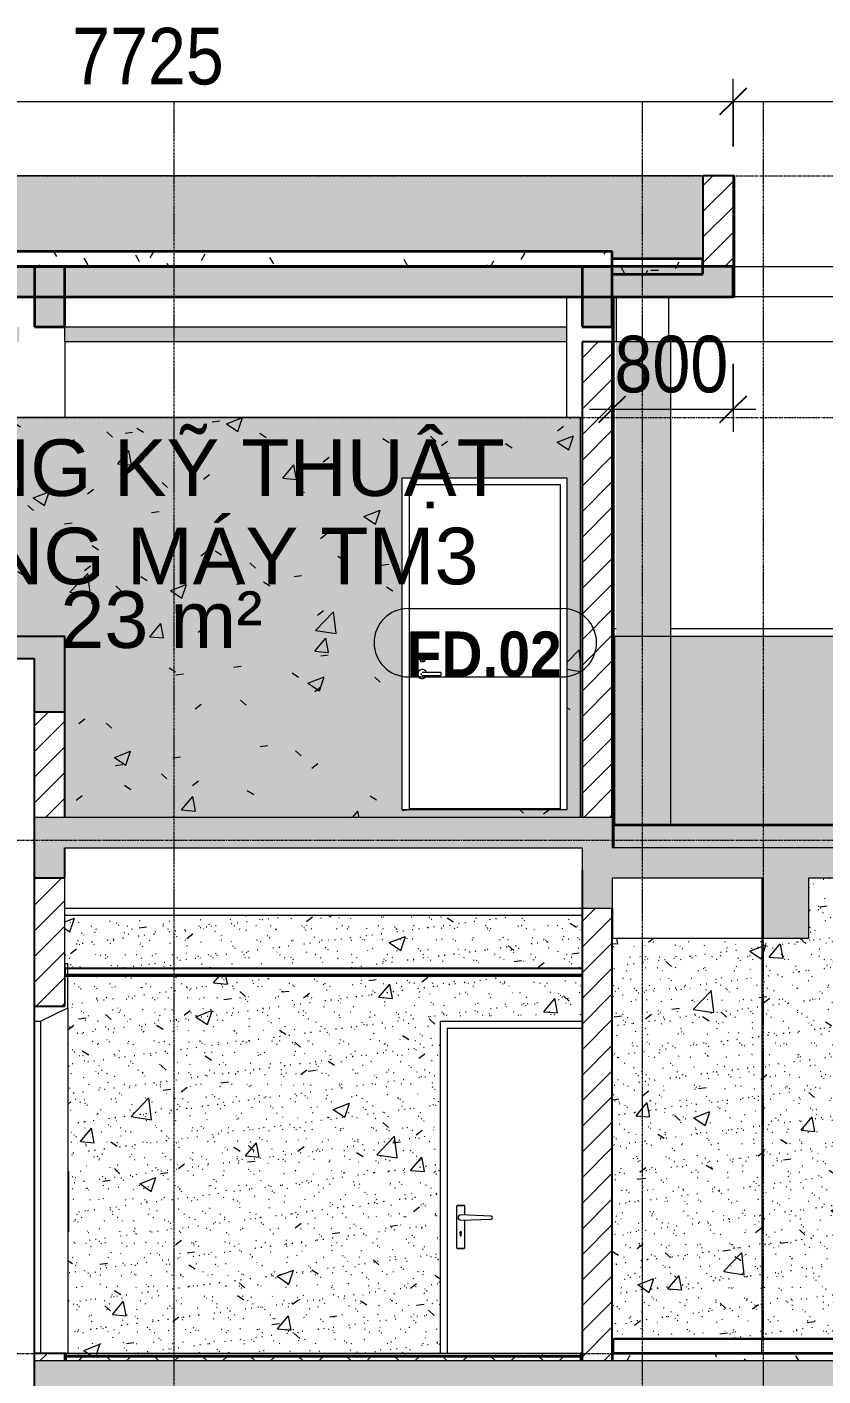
# Model space of a CAD drawing. Header units: millimetres. Extents: x 3451 to 201731, y -8641 to 35300.
# Drawn here: x 151216 to 156486, y 25850 to 34787 of the extents above; entities that cross this region are included whole.
import ezdxf

# ---------------------------------------------------------------- set-up
doc = ezdxf.new("R2010")
doc.units = ezdxf.units.MM
doc.linetypes.add('Centre', pattern=[31.75, 6.35, -4.7625, 15.875, -4.7625])
doc.linetypes.add('Grid Line', pattern=[22.225, 12.7, -3.175, 3.175, -3.175])
for name, color, linetype, lineweight in [('0-2', 50, 'Continuous', 5), ('A-ANNO-DIMS', 211, 'Continuous', 9), ('A-ANNO-DIMS-150', 211, 'Continuous', 9), ('A-AREA-IDEN', 2, 'Continuous', 9), ('A-CLNG', 13, 'Continuous', 9), ('A-CLNG-1', 13, 'Continuous', 25), ('A-CLNG-PATT-1', 13, 'Continuous', 9), ('A-DETL-GENF-1', 7, 'Continuous', 9), ('A-DETL-MEDM', 33, 'Continuous', 25), ('A-DETL-THIN', 151, 'Continuous', 9), ('A-DOOR', 31, 'Continuous', 9), ('A-DOOR-1', 31, 'Continuous', 18), ('A-DOOR-FRAM', 31, 'Continuous', 9), ('A-DOOR-IDEN', 31, 'Continuous', 9), ('A-FLOR-1', 10, 'Continuous', 35), ('A-FLOR-2', 7, 'Continuous', 9), ('A-FLOR-3', 192, 'Continuous', 35), ('A-FLOR-HRAL', 11, 'Continuous', 9), ('A-FLOR-HRAL-1', 253, 'Continuous', 9), ('A-FLOR-HRAL-2', 53, 'Continuous', 18), ('A-FLOR-LEVL-2', 51, 'Centre', 9), ('A-FLOR-PATT-1', 7, 'Continuous', 9), ('A-FLOR-PATT-3', 8, 'Continuous', 9), ('A-FLOR-PATT-4', 67, 'Continuous', 9), ('A-WALL', 113, 'Continuous', 9), ('A-WALL-1', 113, 'Continuous', 25), ('A-WALL-PATT-2', 9, 'Continuous', 9), ('A-WALL-PATT-3', 111, 'Continuous', 5), ('A-WALL-PATT-4', 111, 'Continuous', 9), ('I-WALL', 2, 'Continuous', 9), ('I-WALL-1', 7, 'Continuous', 9), ('I-WALL-2', 2, 'Continuous', 25), ('S-BEAM-1', 12, 'Continuous', 5), ('S-BEAM-2', 10, 'Continuous', 35), ('S-BEAM-3', 7, 'Continuous', 9), ('S-COLS-1', 7, 'Continuous', 9), ('S-GRID-1', 1, 'Grid Line', 9)]:
    doc.layers.add(name, color=color, linetype=linetype, lineweight=lineweight)
doc.styles.add('Arial_1', font='arial.ttf', dxfattribs={"height": 375})
doc.styles.add('Arial_B_1', font='arialbd.ttf', dxfattribs={"width": 0.9, "height": 300})
doc.styles.add('UTM Avo', font='', dxfattribs={"width": 0.9, "height": 375})
doc.styles.get('UTM Avo').set_extended_font_data('UTM Avo')
doc.dimstyles.new('1_Dim_chi_tiet_2_5', dxfattribs={"dimscale": 304.8, "dimtxt": 374.737856, "dimasz": 0.590551, "dimexe": 0.492126, "dimexo": 0.0625, "dimgap": 0.049213, "dimtad": 1, "dimdec": 0, "dimrnd": 5, "dimzin": 0, "dimdsep": 46, "dimtxsty": 'UTM Avo', "dimblk1": 'OBLIQUE', "dimblk2": 'OBLIQUE', "dimsah": 1, "dimcen": 0.09, "dimdle": 0.492126, "dimazin": 0, "dimtfac": 1, "dimtdec": 4, "dimtix": 1, "dimtmove": 0, "dimatfit": 3, "dimfxl": 0.984252, "dimfxlon": 1, "dimtvp": 1, "dimtolj": 1, "dimtzin": 0, "dimarcsym": 2})
pattern_1 = [(50, (-51987.05, 14125), (1093.104, -95.634), [114.3, -1257.3]), (355, (-51987, 14125), (-211.46, 1146.34), [91.44, -1005.84]), (100.451, (-51896, 14117), (881.656, 1050.7), [97.14, -1068.54]), (46.184, (-51987, 14429.8), (1626.47, -252.26), [171.45, -1885.95]), (96.636, (-51851.5, 14408.8), (1424.42, 1484.57), [145.71, -1602.81]), (351.184, (-51987, 14429.8), (1424.43, 1484.55), [137.16, -1508.76]), (21, (-51834.65, 14353.6), (909.686, -613.59), [114.3, -1257.3]), (326, (-51834.7, 14353.6), (370.81, 1105.13), [91.44, -1005.84]), (71.451, (-51758.8, 14302.5), (1280.5, 491.53), [97.14, -1068.54]), (37.5, (-51987.05, 14125), (18.531, 507.33), [50.292, -943.356, 50.292, -970.788, -1009.65]), (37.5, (-51987.05, 14125), (18.531, 507.33), [-2014.728, 50.292, -959.358]), (7.5, (-51987.05, 14125), (400.918, 601.084), [50.292, -531.876, 50.292, -920.496, -384.81]), (7.5, (-51987.05, 14125), (400.918, 601.084), [-1552.956, 50.292, -334.518]), (327.5, (-52326.9, 14125), (813.545, -34.374), [50.292, -330.708, 50.292, -1138.428, -1577.34]), (327.5, (-52326.9, 14125), (813.545, -34.374), [-1569.72, 50.29, -1527.05]), (317.5, (-52479.3, 14125), (888.775, 152.56), [50.292, -445.008, 50.292, -739.14, -1120.14]), (317.5, (-52479.3, 14125), (888.775, 152.56), [-1284.73, 50.29, -1069.85])]
pattern_2 = [(37.5, (-51987.05, 14125), (-4.7995, 146.8239), [5.029, -110.795, 5.029, -124.511, -123.825]), (37.5, (-51987.05, 14125), (-4.7995, 146.8239), [-245.364, 5.029, -118.796]), (7.5, (-51987.05, 14125), (134.8574, 215.0472), [5.029, -57.455, 5.029, -99.365, -40.005]), (7.5, (-51987.05, 14125), (134.8574, 215.0472), [-166.878, 5.029, -34.976]), (327.5, (-52080.78, 14125), (237.2978, 0.4316), [5.029, -33.071, 5.029, -132.131, -179.07]), (327.5, (-52080.78, 14125), (237.2978, 0.4316), [-175.26, 5.029, -174.041]), (317.5, (-52080.78, 14125), (229.067, 66.8792), [5.029, -14.021, 5.029, -84.887, -102.87]), (317.5, (-52080.78, 14125), (229.067, 66.8792), [-108.966, 5.029, -97.841])]
pattern_3 = [(0, (148640.78, 14125), (609.6, 152.4), [50.292, -406.908, 50.292, -406.908, -2438.4]), (0, (148640.78, 14125), (609.6, 152.4), [-914.4, 50.292, -864.108, 50.292, -406.908, -1066.8]), (0, (148640.78, 14125), (609.6, 152.4), [-2286, 50.292, -254.508, 50.292, -711.708]), (120, (148869.38, 14201.2), (-436.7823, 451.7291), [50.292, -406.908, 50.292, -2845.308]), (120, (148869.38, 14201.2), (-436.7823, 451.7291), [-507.492, -406.908, 50.292, -864.108, -1524]), (120, (148869.38, 14201.2), (-436.7823, 451.7291), [-1828.8, 50.292, -406.908, 50.292, -1016.508]), (120, (148869.38, 14201.2), (-436.7823, 451.7291), [-2336.292, -254.508, 50.292, -711.708]), (240, (148945.58, 14506), (-172.8177, -604.1291), [50.292, -406.908, 50.292, -406.908, -2438.4]), (240, (148945.58, 14506), (-172.8177, -604.1291), [-914.4, 50.292, -864.108, 50.292, -406.908, -1066.8]), (240, (148945.58, 14506), (-172.8177, -604.1291), [-2286, 50.292, -254.508, 50.292, -711.708])]
pattern_4 = [(45, (148640.78, 14125), (-84.8528, 84.8528), [])]
pattern_5 = [(50, (148640.8, 14125), (1093.104, -95.634), [114.3, -1257.3]), (355, (148640.8, 14125), (-211.46, 1146.34), [91.44, -1005.84]), (100.451, (148731.9, 14117), (881.656, 1050.7), [97.14, -1068.54]), (46.184, (148640.8, 14429.8), (1626.47, -252.26), [171.45, -1885.95]), (96.636, (148776.3, 14408.8), (1424.42, 1484.57), [145.71, -1602.81]), (351.184, (148640.8, 14429.8), (1424.43, 1484.55), [137.16, -1508.76]), (21, (148793.2, 14353.6), (909.686, -613.59), [114.3, -1257.3]), (326, (148793.2, 14353.6), (370.81, 1105.13), [91.44, -1005.84]), (71.451, (148869, 14302.5), (1280.503, 491.53), [97.14, -1068.54]), (37.5, (148640.8, 14125), (18.531, 507.33), [50.292, -943.356, 50.292, -970.788, -1009.65]), (37.5, (148640.8, 14125), (18.531, 507.33), [-2014.728, 50.292, -959.358]), (7.5, (148640.8, 14125), (400.918, 601.084), [50.292, -531.876, 50.292, -920.496, -384.81]), (7.5, (148640.8, 14125), (400.918, 601.084), [-1552.956, 50.292, -334.518]), (327.5, (148300.93, 14125), (813.545, -34.374), [50.292, -330.708, 50.292, -1138.428, -1577.34]), (327.5, (148300.93, 14125), (813.545, -34.374), [-1569.72, 50.292, -1527.048]), (317.5, (148148.5, 14125), (888.775, 152.56), [50.292, -445.008, 50.292, -739.14, -1120.14]), (317.5, (148148.5, 14125), (888.775, 152.56), [-1284.73, 50.29, -1069.85])]
pattern_6 = [(37.5, (148640.78, 14125), (-4.7995, 146.8239), [5.029, -110.795, 5.029, -124.511, -123.825]), (37.5, (148640.78, 14125), (-4.7995, 146.8239), [-245.364, 5.029, -118.796]), (7.5, (148640.78, 14125), (134.8574, 215.0472), [5.029, -57.455, 5.029, -99.365, -40.005]), (7.5, (148640.78, 14125), (134.8574, 215.0472), [-166.878, 5.029, -34.976]), (327.5, (148547.06, 14125), (237.29776, 0.4316), [5.029, -33.071, 5.029, -132.131, -179.07]), (327.5, (148547.06, 14125), (237.29776, 0.4316), [-175.26, 5.029, -174.041]), (317.5, (148547.06, 14125), (229.067, 66.8792), [5.029, -14.021, 5.029, -84.887, -102.87]), (317.5, (148547.06, 14125), (229.067, 66.8792), [-108.966, 5.029, -97.841])]
pattern_7 = [(45, (148640.78, 14125), (-79.5495, 79.5495), [])]

# ---------------------------------------------------------------- blocks, each defined once
blk = doc.blocks.new('NCV_TKTC_KET CAU_rvt-2-TKCS_MẶT CẮT D')
at = {"layer": 'A-FLOR-PATT-1'}
blk.add_hatch(color=256, dxfattribs=at).paths.add_polyline_path([(-44737.4, 33000), (-44737.4, 33200), (-52461.9, 33200), (-52461.9, 33000), (-45408.9, 33000)])
at = {"layer": 'S-BEAM-1'}
for points in [[(-49361.9, 32800), (-49161.9, 32800), (-49161.9, 33200), (-49361.9, 33200)], [(-45737, 32800), (-45537, 32800), (-45537, 33200), (-45737, 33200)]]:
    blk.add_hatch(color=256, dxfattribs=at).paths.add_polyline_path(points)
at = {"layer": 'A-FLOR-1'}
for p, q in [((-44737.4, 33200), (-52461.9, 33200)), ((-44737.4, 33000), (-44737.4, 33200)), ((-52461.9, 33000), (-44737.4, 33000))]:
    blk.add_line(p, q, dxfattribs=at)
at = {"layer": 'A-FLOR-2'}
for p, q in [((-44727, 33200), (-37796.9, 33200)), ((-37796.9, 33000), (-44727, 33000))]:
    blk.add_line(p, q, dxfattribs=at)
at = {"layer": 'S-BEAM-2'}
for p, q in [((-49161.9, 33200), (-49361.9, 33200)), ((-49361.9, 33200), (-49361.9, 32800)), ((-49161.9, 32800), (-49161.9, 33200)), ((-45537, 33200), (-45737, 33200)), ((-45737, 33200), (-45737, 32800)), ((-45537, 32800), (-45537, 33200)), ((-49361.9, 32800), (-49161.9, 32800)), ((-45737, 32800), (-45537, 32800))]:
    blk.add_line(p, q, dxfattribs=at)
at = {"layer": 'S-BEAM-3'}
for p, q in [((-45837, 32800), (-45837, 33000)), ((-49161.9, 32800), (-45837, 32800)), ((-45511.9, 32700), (-45527, 32700)), ((-40586.9, 32700), (-45151.9, 32700)), ((-49161.9, 28950), (-45737.4, 28950)), ((-45737.4, 28900), (-49161.9, 28900)), ((-45535.3, 28950), (-45535.3, 28750)), ((-45535.3, 28750), (-44546.9, 28750))]:
    blk.add_line(p, q, dxfattribs=at)
at = {"layer": 'S-COLS-1'}
for p, q in [((-45837, 32200), (-45837, 33000)), ((-45511.9, 33000), (-45511.9, 32700)), ((-45161.9, 32700), (-45161.9, 33000)), ((-49161.9, 32700), (-49161.9, 32800))]:
    blk.add_line(p, q, dxfattribs=at)
blk = doc.blocks.new('Railing - Railing-955871-TKCS_MẶT CẮT D')
at = {"layer": 'A-FLOR-HRAL-1'}
for p, q in [((-45526.9, 22695), (-44546.9, 22695)), ((-44546.9, 22600), (-44546.9, 22695)), ((-44546.9, 22695), (-43926.9, 22695)), ((-43926.9, 22600), (-43926.9, 22695)), ((-43926.9, 22695), (-40246.9, 22695)), ((-40246.9, 22600), (-40246.9, 22695)), ((-40246.9, 22695), (-39226.9, 22695)), ((-39226.9, 22600), (-39226.9, 22695)), ((-39226.9, 22695), (-37946.9, 22695)), ((-37936.9, 22695), (-37946.9, 22695)), ((-37946.9, 22695), (-37946.9, 22600))]:
    blk.add_line(p, q, dxfattribs=at)
at = {"layer": 'A-FLOR-HRAL-2'}
for p, q in [((-45526.9, 22695), (-45536.9, 22695)), ((-45536.9, 22695), (-45536.9, 22600)), ((-45526.9, 22600), (-45526.9, 22695)), ((-45536.9, 22600), (-45526.9, 22600))]:
    blk.add_line(p, q, dxfattribs=at)
blk = doc.blocks.new('NCV_TKTC_TANG 6 - 8_rvt-5-TKCS_MẶT CẮT D')
at = {"layer": 'A-FLOR-PATT-4'}
h = blk.add_hatch(dxfattribs=at)
h.set_pattern_fill('FP_33', color=256, style=0, pattern_type=2)
h.set_pattern_definition([(0, (-51987.05, 14125), (609.6, 152.4), [50.292, -406.908, 50.292, -406.908, -2438.4]), (0, (-51987.05, 14125), (609.6, 152.4), [-914.4, 50.292, -864.108, 50.292, -406.908, -1066.8]), (0, (-51987.05, 14125), (609.6, 152.4), [-2286, 50.292, -254.508, 50.292, -711.708]), (120, (-51758.45, 14201.2), (-436.7823, 451.7291), [50.292, -406.908, 50.292, -2845.308]), (120, (-51758.45, 14201.2), (-436.7823, 451.7291), [-507.492, -406.908, 50.292, -864.108, -1524]), (120, (-51758.45, 14201.2), (-436.7823, 451.7291), [-1828.8, 50.292, -406.908, 50.292, -1016.508]), (120, (-51758.45, 14201.2), (-436.7823, 451.7291), [-2336.292, -254.508, 50.292, -711.708]), (240, (-51682.25, 14506), (-172.8177, -604.1291), [50.292, -406.908, 50.292, -406.908, -2438.4]), (240, (-51682.25, 14506), (-172.8177, -604.1291), [-914.4, 50.292, -864.108, 50.292, -406.908, -1066.8]), (240, (-51682.25, 14506), (-172.8177, -604.1291), [-2286, 50.292, -254.508, 50.292, -711.708])])
h.paths.add_polyline_path([(-38225.1, 25950), (-37936.9, 25950), (-37936.9, 26000), (-45536.9, 26000), (-45536.9, 25950), (-38878.2, 25950)])
at = {"layer": 'A-WALL-PATT-2'}
h = blk.add_hatch(dxfattribs=at)
h.set_pattern_fill('FP_35', color=256, style=0, pattern_type=2)
h.set_pattern_definition(pattern_1)
h.paths.add_polyline_path([(-44546.9, 26100), (-43936.9, 26100), (-43936.9, 29150), (-44235.3, 29150), (-44235.3, 28750), (-44537, 28750), (-44537, 29150), (-44546.9, 29150), (-44546.9, 26495.4)])
h = blk.add_hatch(dxfattribs=at)
h.set_pattern_fill('FP_36', color=256, style=0, pattern_type=2)
h.set_pattern_definition(pattern_2)
h.paths.add_polyline_path([(-44546.9, 26100), (-43936.9, 26100), (-43936.9, 29150), (-44235.3, 29150), (-44235.3, 28750), (-44537, 28750), (-44537, 29150), (-44546.9, 29150), (-44546.9, 26495.4)])
h = blk.add_hatch(dxfattribs=at)
h.set_pattern_fill('FP_35', color=256, style=0, pattern_type=2)
h.set_pattern_definition(pattern_1)
h.paths.add_polyline_path([(-45526.9, 26100), (-44546.9, 26100), (-44546.9, 28750), (-45535.3, 28750), (-45536.9, 26100)])
h = blk.add_hatch(dxfattribs=at)
h.set_pattern_fill('FP_36', color=256, style=0, pattern_type=2)
h.set_pattern_definition(pattern_2)
h.paths.add_polyline_path([(-45526.9, 26100), (-44546.9, 26100), (-44546.9, 28750), (-45535.3, 28750), (-45536.9, 26100)])
at = {"layer": 'A-FLOR-1'}
for p, q in [((-37936.9, 26000), (-45536.9, 26000)), ((-45536.9, 26000), (-45536.9, 25950))]:
    blk.add_line(p, q, dxfattribs=at)
at = {"layer": 'I-WALL-1'}
for p, q in [((-44546.9, 29150), (-44546.9, 26100)), ((-45526.9, 26100), (-44546.9, 26100)), ((-44546.9, 26100), (-43936.9, 26100))]:
    blk.add_line(p, q, dxfattribs=at)
at = {"layer": 'A-FLOR-HRAL'}
blk.add_blockref('Railing - Railing-955871-TKCS_MẶT CẮT D', (0, 3400), dxfattribs=at)
blk = doc.blocks.new('FD_02 - FD_03 - FD_02-KY THUAT-1000x2200mm-2150404-TKCS_MẶT CẮT D')
at = {"layer": 'A-DOOR'}
for p, q in [((-46793.4, 30588.3), (-46793.4, 30597.7)), ((-46791.4, 30588.3), (-46793.4, 30588.3)), ((-46791.4, 30597.7), (-46791.4, 30588.3)), ((-46672.4, 30510), (-46777.4, 30510)), ((-46777.4, 30490), (-46672.4, 30490)), ((-46672.4, 30510), (-46672.4, 30500)), ((-46672.4, 30500), (-46672.4, 30490)), ((-46882.4, 29610), (-45882.4, 29610))]:
    blk.add_line(p, q, dxfattribs=at)
at = {"layer": 'A-DOOR', "flags": 128}
for points in [[(-46777.4, 30510), (-46778, 30510), (-46778.6, 30510), (-46779.2, 30510), (-46779.8, 30510), (-46780.3, 30510), (-46780.9, 30510), (-46781.5, 30510), (-46782.1, 30510), (-46782.6, 30510), (-46783.2, 30510), (-46783.8, 30510), (-46784.3, 30510), (-46784.8, 30510), (-46785.3, 30510), (-46785.8, 30510), (-46786.3, 30510), (-46786.8, 30510), (-46787.3, 30510), (-46787.7, 30510), (-46788.1, 30510), (-46788.5, 30510), (-46788.9, 30510), (-46789.3, 30510), (-46789.7, 30510), (-46790, 30510), (-46790.3, 30510), (-46790.6, 30510), (-46790.9, 30510), (-46791.1, 30510), (-46791.3, 30510), (-46791.5, 30510), (-46791.7, 30510), (-46791.9, 30510), (-46792, 30510), (-46792.1, 30510), (-46792.2, 30510), (-46792.3, 30510), (-46792.3, 30510), (-46792.4, 30510)], [(-46792.4, 30490), (-46792.4, 30490), (-46792.3, 30490), (-46792.3, 30490), (-46792.2, 30490), (-46792.1, 30490), (-46791.9, 30490), (-46791.8, 30490), (-46791.6, 30490), (-46791.4, 30490), (-46791.2, 30490), (-46790.9, 30490), (-46790.7, 30490), (-46790.4, 30490), (-46790.1, 30490), (-46789.7, 30490), (-46789.4, 30490), (-46789, 30490), (-46788.6, 30490), (-46788.2, 30490), (-46787.8, 30490), (-46787.4, 30490), (-46786.9, 30490), (-46786.5, 30490), (-46786, 30490), (-46785.5, 30490), (-46785, 30490), (-46784.4, 30490), (-46783.9, 30490), (-46783.4, 30490), (-46782.8, 30490), (-46782.2, 30490), (-46781.7, 30490), (-46781.1, 30490), (-46780.5, 30490), (-46779.9, 30490), (-46779.3, 30490), (-46778.7, 30490), (-46778.1, 30490), (-46777.5, 30490), (-46777.4, 30490)]]:
    blk.add_lwpolyline(points, dxfattribs=at)
at = {"layer": 'A-DOOR'}
for centre, radius, start, end in [((-46792.4, 30600), 19, 0, 180), ((-46792.4, 30600), 19, 180, 0), ((-46792.4, 30600), 2.5, 292.99178, 246.57936), ((-46794.9, 30500), 30, 18.92794, 180), ((-46794.9, 30500), 30, 180, 341.28381), ((-46792.4, 30500), 10, 135, 180), ((-46792.4, 30500), 10, 180, 225), ((-46792.4, 30500), 10, 75, 105), ((-46792.4, 30500), 10, 255, 285)]:
    blk.add_arc(centre, radius, start, end, dxfattribs=at)
at = {"layer": 'A-DOOR-FRAM'}
for p, q in [((-46882.4, 31755), (-46882.4, 29600)), ((-46882.4, 31755), (-45882.4, 31755)), ((-45882.4, 31755), (-45882.4, 29600))]:
    blk.add_line(p, q, dxfattribs=at)
blk = doc.blocks.new('Thang may HIEN - Dài x Rộng - 2000x2000-V485-TKCS_MẶT CẮT D')
at = {"layer": 'A-DOOR'}
for p, q in [((-49141.9, 14690), (-49141.9, 12400)), ((-49321.9, 14600), (-49321.9, 12400)), ((-49137.9, 13605.9), (-49141.9, 13605.9)), ((-49137.9, 13605.9), (-49137.9, 13205.9)), ((-49141.9, 13205.9), (-49137.9, 13205.9)), ((-49141.9, 12400), (-49151.9, 12400))]:
    blk.add_line(p, q, dxfattribs=at)
at = {"layer": 'A-DOOR-1'}
for p, q in [((-49161.9, 14980), (-49161.9, 14700)), ((-49141.9, 14980), (-49161.9, 14980)), ((-49141.9, 14690), (-49141.9, 14980)), ((-49161.9, 14700), (-49361.9, 14700)), ((-49321.9, 14600), (-49141.9, 14690)), ((-49361.9, 14600), (-49321.9, 14600))]:
    blk.add_line(p, q, dxfattribs=at)
blk = doc.blocks.new('FD_05 - FD_05-1000x2200mm-V523-TKCS_MẶT CẮT D')
at = {"layer": 'A-DOOR'}
for p, q in [((-46567.8, 26972.5), (-46567.8, 26702.5)), ((-46520.3, 26980), (-46560.3, 26980)), ((-46560.3, 26980), (-46520.3, 26980)), ((-46339.9, 26910), (-46540.3, 26917.5)), ((-46512.8, 26916.5), (-46512.8, 26972.5)), ((-46540.3, 26882.5), (-46339.9, 26890)), ((-46512.8, 26702.5), (-46512.8, 26883.5)), ((-46543.8, 26795.1), (-46543.8, 26781.3)), ((-46541, 26797), (-46541, 26803)), ((-46539.6, 26803), (-46539.6, 26797)), ((-46536.8, 26781.3), (-46536.8, 26795.1)), ((-46560.3, 26695), (-46520.3, 26695)), ((-46520.3, 26695), (-46560.3, 26695))]:
    blk.add_line(p, q, dxfattribs=at)
at = {"layer": 'A-DOOR', "flags": 128}
for points in [[(-46560.3, 26980), (-46560.6, 26980), (-46560.9, 26980), (-46561.2, 26979.9), (-46561.5, 26979.9), (-46561.8, 26979.9), (-46562.1, 26979.8), (-46562.4, 26979.7), (-46562.7, 26979.6), (-46563, 26979.5), (-46563.2, 26979.4), (-46563.5, 26979.3), (-46563.8, 26979.2), (-46564, 26979), (-46564.3, 26978.9), (-46564.5, 26978.7), (-46564.8, 26978.5), (-46565, 26978.3), (-46565.3, 26978.1), (-46565.5, 26977.9), (-46565.7, 26977.7), (-46565.9, 26977.5), (-46566.1, 26977.3), (-46566.3, 26977), (-46566.5, 26976.8), (-46566.6, 26976.6), (-46566.8, 26976.3), (-46566.9, 26976), (-46567.1, 26975.8), (-46567.2, 26975.5), (-46567.3, 26975.2), (-46567.4, 26974.9), (-46567.5, 26974.7), (-46567.6, 26974.4), (-46567.6, 26974.1), (-46567.7, 26973.8), (-46567.7, 26973.5), (-46567.8, 26973.2), (-46567.8, 26972.9), (-46567.8, 26972.6), (-46567.8, 26972.5)], [(-46512.8, 26972.5), (-46512.8, 26972.8), (-46512.8, 26973.1), (-46512.9, 26973.4), (-46512.9, 26973.7), (-46513, 26974), (-46513, 26974.3), (-46513.1, 26974.6), (-46513.2, 26974.9), (-46513.3, 26975.1), (-46513.4, 26975.4), (-46513.5, 26975.7), (-46513.7, 26976), (-46513.8, 26976.2), (-46514, 26976.5), (-46514.1, 26976.7), (-46514.3, 26977), (-46514.5, 26977.2), (-46514.7, 26977.4), (-46514.9, 26977.7), (-46515.1, 26977.9), (-46515.3, 26978.1), (-46515.5, 26978.3), (-46515.8, 26978.5), (-46516, 26978.6), (-46516.3, 26978.8), (-46516.5, 26979), (-46516.8, 26979.1), (-46517, 26979.3), (-46517.3, 26979.4), (-46517.6, 26979.5), (-46517.9, 26979.6), (-46518.2, 26979.7), (-46518.4, 26979.8), (-46518.7, 26979.8), (-46519, 26979.9), (-46519.3, 26979.9), (-46519.6, 26980), (-46519.9, 26980), (-46520.2, 26980), (-46520.3, 26980)], [(-46567.8, 26702.5), (-46567.8, 26702.2), (-46567.8, 26701.9), (-46567.8, 26701.6), (-46567.7, 26701.3), (-46567.7, 26701), (-46567.6, 26700.7), (-46567.5, 26700.4), (-46567.4, 26700.1), (-46567.3, 26699.9), (-46567.2, 26699.6), (-46567.1, 26699.3), (-46567, 26699), (-46566.8, 26698.8), (-46566.7, 26698.5), (-46566.5, 26698.3), (-46566.3, 26698), (-46566.1, 26697.8), (-46565.9, 26697.6), (-46565.7, 26697.3), (-46565.5, 26697.1), (-46565.3, 26696.9), (-46565.1, 26696.7), (-46564.9, 26696.5), (-46564.6, 26696.4), (-46564.4, 26696.2), (-46564.1, 26696), (-46563.8, 26695.9), (-46563.6, 26695.7), (-46563.3, 26695.6), (-46563, 26695.5), (-46562.7, 26695.4), (-46562.5, 26695.3), (-46562.2, 26695.2), (-46561.9, 26695.2), (-46561.6, 26695.1), (-46561.3, 26695.1), (-46561, 26695), (-46560.7, 26695), (-46560.4, 26695), (-46560.3, 26695)], [(-46520.3, 26695), (-46520, 26695), (-46519.7, 26695), (-46519.4, 26695.1), (-46519.1, 26695.1), (-46518.8, 26695.1), (-46518.5, 26695.2), (-46518.3, 26695.3), (-46518, 26695.4), (-46517.7, 26695.5), (-46517.4, 26695.6), (-46517.1, 26695.7), (-46516.9, 26695.8), (-46516.6, 26696), (-46516.3, 26696.1), (-46516.1, 26696.3), (-46515.8, 26696.5), (-46515.6, 26696.7), (-46515.4, 26696.9), (-46515.1, 26697.1), (-46514.9, 26697.3), (-46514.7, 26697.5), (-46514.5, 26697.7), (-46514.3, 26698), (-46514.2, 26698.2), (-46514, 26698.5), (-46513.8, 26698.7), (-46513.7, 26699), (-46513.6, 26699.2), (-46513.4, 26699.5), (-46513.3, 26699.8), (-46513.2, 26700.1), (-46513.1, 26700.4), (-46513, 26700.7), (-46513, 26700.9), (-46512.9, 26701.2), (-46512.9, 26701.5), (-46512.8, 26701.8), (-46512.8, 26702.1), (-46512.8, 26702.4), (-46512.8, 26702.5)]]:
    blk.add_lwpolyline(points, dxfattribs=at)
at = {"layer": 'A-DOOR'}
for centre, radius, start, end in [((-46560.3, 26972.5), 7.5, 150, 180), ((-46560.3, 26972.5), 7.5, 90, 120), ((-46540.3, 26900), 17.5, 90, 180), ((-46540.3, 26900), 17.5, 180, 270), ((-46520.3, 26972.5), 7.5, 60, 90), ((-46520.3, 26972.5), 7.5, 0, 30), ((-46340.3, 26900), 10, 0, 87.85442), ((-46340.3, 26900), 10, 272.14558, 0), ((-46540.3, 26800), 6, 305.68533, 234.31467), ((-46540.3, 26781.3), 3.5, 180, 0), ((-46540.3, 26803), 0.7, 0, 180), ((-46540.3, 26803), 0.7, 0, 180), ((-46540.3, 26797), 0.7, 180, 0), ((-46540.3, 26797), 0.7, 180, 0), ((-46560.3, 26702.5), 7.5, 180, 210), ((-46560.3, 26702.5), 7.5, 240, 270), ((-46520.3, 26702.5), 7.52, 270, 300), ((-46520.3, 26702.5), 7.52, 330, 0)]:
    blk.add_arc(centre, radius, start, end, dxfattribs=at)
at = {"layer": 'A-DOOR-FRAM'}
for q in [(-46630.3, 26000), (-45737.4, 28155)]:
    blk.add_line((-46630.3, 28155), q, dxfattribs=at)
blk = doc.blocks.new('STN_Door Tag - STN_Door Tag-1788670-TKCS_MẶT CẮT D')
at = {"layer": 'A-DOOR-IDEN'}
for p, q in [((-46887.8, 30934.3), (-45867.7, 30934.3)), ((-46887.8, 30481.5), (-45867.7, 30481.5))]:
    blk.add_line(p, q, dxfattribs=at)
for centre, start, end in [((-46887.8, 30707.9), 90, 270), ((-45867.7, 30707.9), 270, 90)]:
    blk.add_arc(centre, 226.4, start, end, dxfattribs=at)
blk = doc.blocks.new('DIMBLOCK89-TKCS_MẶT CẮT D')
at = {"layer": 'A-ANNO-DIMS-150'}
for p, q in [((155090.5, 32554.2), (155090.5, 32104.2)), ((155090.5, 32254.2), (155090.5, 32554.2)), ((155890.8, 32554.2), (155890.8, 32104.2)), ((155890.8, 32254.2), (155890.8, 32554.2)), ((154940.5, 32254.2), (156040.8, 32254.2))]:
    blk.add_line(p, q, dxfattribs=at)
at = {"layer": 'A-ANNO-DIMS-150', "lineweight": 25}
for p, q in [((155090.5, 32254.2), (155180.5, 32344.2)), ((155890.8, 32254.2), (155980.8, 32344.2)), ((155090.5, 32254.2), (155000.5, 32164.2)), ((155890.8, 32254.2), (155800.8, 32164.2))]:
    blk.add_line(p, q, dxfattribs=at)
at = {"layer": 'A-ANNO-DIMS-150', "color": 0, "insert": (155105.5, 32741.3), "char_height": 375, "width": 924.353, "attachment_point": 1, "line_spacing_factor": 1.110334, "style": 'UTM Avo'}
blk.add_mtext('800', dxfattribs=at)
blk = doc.blocks.new('_Oblique')
at = {"color": 0, "linetype": 'ByBlock', "lineweight": -2}
blk.add_line((-0.5, -0.5), (0.5, 0.5), dxfattribs=at)
blk = doc.blocks.new('DIMBLOCK108-TKCS_MẶT CẮT D')
at = {"layer": 'A-ANNO-DIMS-150'}
for p, q in [((148165.9, 33993.8), (148165.9, 34443.8)), ((155890.8, 33993.8), (155890.8, 34443.8)), ((148165.9, 34293.8), (156040.8, 34293.8)), ((148165.9, 34293.8), (148165.9, 33993.8)), ((155890.8, 34293.8), (155890.8, 33993.8))]:
    blk.add_line(p, q, dxfattribs=at)
at = {"layer": 'A-ANNO-DIMS-150', "lineweight": 25}
for p, q in [((148165.9, 34293.8), (148255.9, 34383.8)), ((155890.8, 34293.8), (155980.8, 34383.8)), ((148165.9, 34293.8), (148075.9, 34203.8)), ((155890.8, 34293.8), (155800.8, 34203.8))]:
    blk.add_line(p, q, dxfattribs=at)
at = {"layer": 'A-ANNO-DIMS-150', "color": 0, "insert": (151514.8, 34781), "char_height": 375, "width": 1232.471, "attachment_point": 1, "line_spacing_factor": 1.110334, "style": 'UTM Avo'}
blk.add_mtext('7725', dxfattribs=at)
blk = doc.blocks.new('DIMBLOCK109-TKCS_MẶT CẮT D')
at = {"layer": 'A-ANNO-DIMS-150'}
for p, q in [((155890.8, 33993.8), (155890.8, 34443.8)), ((176090.9, 33993.8), (176090.9, 34443.8)), ((155740.8, 34293.8), (176240.9, 34293.8)), ((155890.8, 34293.8), (155890.8, 33993.8)), ((176090.9, 34293.8), (176090.9, 33993.8))]:
    blk.add_line(p, q, dxfattribs=at)
at = {"layer": 'A-ANNO-DIMS-150', "lineweight": 25}
for p, q in [((155890.8, 34293.8), (155980.8, 34383.8)), ((176090.9, 34293.8), (176180.9, 34383.8)), ((155890.8, 34293.8), (155800.8, 34203.8)), ((176090.9, 34293.8), (176000.9, 34203.8))]:
    blk.add_line(p, q, dxfattribs=at)
at = {"layer": 'A-ANNO-DIMS-150', "color": 0, "insert": (165349, 34781), "char_height": 375, "width": 1540.589, "attachment_point": 1, "line_spacing_factor": 1.110334, "style": 'UTM Avo'}
blk.add_mtext('20200', dxfattribs=at)

msp = doc.modelspace()

# ---------------------------------------------------------------- hatches: boundary and pattern name
at = {"layer": 'A-CLNG-PATT-1'}
h = msp.add_hatch(dxfattribs=at)
h.set_pattern_fill('FP_41', color=256, style=0, pattern_type=2)
h.set_pattern_definition([(0, (148640.78, 14125), (1219.2, 304.8), [50.292, -864.108, 50.292, -864.108, -4876.8]), (0, (148640.78, 14125), (1219.2, 304.8), [-1828.8, 50.292, -1778.508, 50.292, -864.108, -2133.6]), (0, (148640.78, 14125), (1219.2, 304.8), [-4572, 50.292, -559.308, 50.292, -1473.708]), (120, (149097.98, 14277.4), (-873.5645, 903.458), [50.292, -864.108, 50.292, -5740.908]), (120, (149097.98, 14277.4), (-873.5645, 903.458), [-964.692, -864.108, 50.292, -1778.508, -3048]), (120, (149097.98, 14277.4), (-873.5645, 903.458), [-3657.6, 50.292, -864.108, 50.292, -2083.308]), (120, (149097.98, 14277.4), (-873.5645, 903.458), [-4622.292, -559.308, 50.292, -1473.708]), (240, (149250.38, 14887), (-345.6355, -1208.258), [50.292, -864.108, 50.292, -5740.908]), (240, (149250.38, 14887), (-345.6355, -1208.258), [-964.692, -864.108, 50.292, -1778.508, -3048]), (240, (149250.38, 14887), (-345.6355, -1208.258), [-3657.6, 50.292, -864.108, 50.292, -2083.308]), (240, (149250.38, 14887), (-345.6355, -1208.258), [-4622.292, -559.308, 50.292, -1473.708])])
h.paths.add_polyline_path([(166974.2, 28500), (167090.9, 28500), (167090.9, 28510), (165090.5, 28510), (165090.5, 28500), (165668.1, 28500)])
h.paths.add_polyline_path([(129096.1, 28500), (130590.9, 28500), (130590.9, 28510), (128915.9, 28510), (128915.9, 28500)])
h.paths.add_polyline_path([(151465.9, 28500), (154890.5, 28500), (154890.5, 28510), (151465.9, 28510)])
at = {"layer": 'A-DETL-GENF-1'}
h = msp.add_hatch(color=256, dxfattribs=at)
h.paths.add_polyline_path([(160390.5, 28750), (160692.2, 28750), (160692.2, 29150), (167092.5, 29150), (167092.5, 28900), (167692.5, 28900), (167692.5, 29150), (171492.9, 29150), (171492.9, 28950), (171692.9, 28950), (171692.9, 29150), (175790.9, 29150), (175790.9, 28750), (176090.9, 28750), (176090.9, 29350), (155092.5, 29350), (155092.5, 29550), (151265.9, 29550), (151265.9, 29150), (151465.9, 29150), (151465.9, 29350), (154892.5, 29350), (154892.5, 28950), (155092.5, 28950), (155092.5, 29150), (156090.8, 29150), (156090.8, 28750), (156392.5, 28750), (156392.5, 29150), (160390.5, 29150), (160390.5, 28962.9)])
h.paths.add_polyline_path([(122565.4, 28750), (122694.6, 28750), (122694.6, 29550), (122392.5, 29550), (122392.5, 28750)])
h.paths.add_polyline_path([(138744.6, 28750), (139044.6, 28750), (139044.6, 29150), (143794.6, 29150), (143794.6, 28950), (143994.6, 28950), (143994.6, 29150), (146969.9, 29150), (146969.9, 28750), (147269.9, 28750), (147269.9, 29150), (148965.9, 29150), (148965.9, 28950), (149165.9, 28951.3), (149165.9, 29550), (148967.5, 29550), (148967.5, 29350), (129192.5, 29350), (129192.5, 29550), (126628.8, 29550), (126628.8, 28950), (126828.8, 28950), (126828.8, 29350), (128244.5, 29350), (128244.5, 28950), (128444.5, 28950), (128444.5, 29350), (128994.6, 29350), (128994.6, 28950), (129194.6, 28950), (129194.6, 29150), (130594.7, 29150), (130594.7, 28750), (130894.7, 28750), (130894.7, 29150), (135595.5, 29150), (135595.5, 28950), (135794.6, 28950), (135794.6, 29150), (138744.6, 29150), (138744.6, 28962.9)])
h.paths.add_polyline_path([(151265.9, 30250), (151465.9, 30250), (151465.9, 30750), (148965.9, 30750), (148965.9, 30250), (149165.9, 30250), (149165.9, 30600), (151265.9, 30600)])
h = msp.add_hatch(color=256, dxfattribs=at)
h.paths.add_polyline_path([(160443.5, 25350), (160692.2, 25350), (160692.2, 25750), (167092.5, 25750), (167092.5, 25500), (167692.5, 25500), (167692.5, 25750), (171492.9, 25750), (171492.9, 25550), (171692.9, 25550), (171692.9, 25750), (175790.9, 25750), (175790.9, 25350), (176090.9, 25350), (176090.9, 25950), (151265.9, 25948.3), (151265.9, 25550), (151465.9, 25550), (151465.9, 25750), (154892.5, 25750), (154892.5, 25550), (155092.5, 25550), (155092.5, 25750), (156090.8, 25750), (156090.8, 25350), (156392.5, 25350), (156392.5, 25750), (160390.5, 25750), (160390.5, 25350)])
h.paths.add_polyline_path([(130894.7, 25350), (130894.7, 25750), (135595.5, 25750), (135595.5, 25550), (135794.6, 25550), (135794.6, 25750), (138744.6, 25750), (138744.6, 25350), (139044.6, 25350), (139044.6, 25750), (143794.6, 25750), (143794.6, 25550), (143994.6, 25550), (143994.6, 25750), (146969.9, 25750), (146969.9, 25350), (147269.9, 25350), (147269.9, 25750), (148965.9, 25750), (148965.9, 25550), (149165.9, 25551.3), (149165.9, 25950), (128994.6, 25950), (128994.6, 25550), (129194.6, 25550), (129194.6, 25750), (130594.7, 25750), (130594.7, 25350)])
h.paths.add_polyline_path([(122694.6, 25350), (122694.6, 25950), (122392.5, 25950), (122392.5, 25350)])
h.paths.add_polyline_path([(126628.8, 25550), (126828.8, 25550), (126828.8, 25750), (128244.5, 25750), (128244.5, 25550), (128444.5, 25550), (128443, 25950), (126628.8, 25950)])
at = {"layer": 'A-FLOR-PATT-3'}
h = msp.add_hatch(dxfattribs=at)
h.set_pattern_fill('FP_33', color=256, style=0, pattern_type=2)
h.set_pattern_definition(pattern_3)
h.paths.add_polyline_path([(155218.9, 33150), (155690.8, 33150), (155690.8, 33250), (155090.8, 33250), (155090.8, 33150)])
h.paths.add_polyline_path([(148965.9, 33150), (148965.9, 33250), (148365.9, 33250), (148365.9, 33150)])
h = msp.add_hatch(dxfattribs=at)
h.set_pattern_fill('FP_33', color=256, style=0, pattern_type=2)
h.set_pattern_definition(pattern_3)
h.paths.add_polyline_path([(153912.8, 33200), (155090.8, 33200), (155090.8, 33300), (148965.9, 33300), (148965.9, 33200), (152606.6, 33200)])
h = msp.add_hatch(dxfattribs=at)
h.set_pattern_fill('FP_33', color=256, style=0, pattern_type=2)
h.set_pattern_definition(pattern_3)
h.paths.add_polyline_path([(129192.5, 29350), (148965.9, 29350), (148965.9, 29500), (129192.5, 29500), (129192.5, 29350.6)])
h.paths.add_polyline_path([(175890.9, 29350), (175890.9, 29500), (155092.5, 29500), (155092.5, 29350), (175790.9, 29350)])
h = msp.add_hatch(dxfattribs=at)
h.set_pattern_fill('FP_49', color=256, style=0, pattern_type=2)
h.set_pattern_definition([(45, (148640.78, 14125), (-159.099, 159.099), []), (135, (148640.78, 14125), (-159.099, -159.099), [])])
h.paths.add_polyline_path([(152606.6, 25950), (154890.5, 25950), (154890.5, 25980), (151465.9, 25980), (151465.9, 25950), (152037.7, 25950)])
h.paths.add_polyline_path([(166974.2, 25950), (167090.9, 25950), (167090.9, 25980), (165090.5, 25980), (165090.5, 25950), (165890.6, 25950)])
h.paths.add_polyline_path([(129194.6, 25950), (130592.5, 25950), (130592.5, 25980), (129115.9, 25980), (129115.9, 25950)])
at = {"layer": 'A-WALL-PATT-3'}
for points in [[(155218.9, 30750), (155465.9, 30750), (155465.9, 32700), (155115.9, 32700), (155115.9, 30750)], [(155475.9, 30750), (155475.9, 32700), (155465.9, 32700), (155465.9, 30750)], [(155218.9, 29500), (155465.9, 29500), (155465.9, 30750), (155105.9, 30750), (155105.9, 29500), (155180.9, 29500)], [(155475.9, 29500), (155475.9, 30750), (155465.9, 30750), (155465.9, 29500)]]:
    msp.add_hatch(color=256, dxfattribs=at).paths.add_polyline_path(points)
h = msp.add_hatch(color=256, dxfattribs=at)
h.paths.add_polyline_path([(147665.9, 29500), (148955.9, 29500), (148955.9, 30750), (147275.9, 30750), (147275.9, 29900), (147665.9, 29900)])
h.paths.add_polyline_path([(155100.8, 29500), (155105.9, 29500), (155105.9, 30750), (155100.8, 30749.1), (155100.8, 29550)])
h = msp.add_hatch(color=256, dxfattribs=at)
h.paths.add_polyline_path([(163055.8, 29500), (163230.9, 29500), (163230.9, 30750), (160390.9, 30750), (160390.9, 29500), (162400, 29500)])
h.paths.add_polyline_path([(157831.2, 29500), (160040.9, 29500), (160040.9, 30750), (155475.9, 30750), (155475.9, 29500)])
at = {"layer": 'A-WALL-PATT-4'}
msp.add_hatch(color=256, dxfattribs=at).paths.add_polyline_path([(148965.9, 33250), (148965.9, 33300), (155090.8, 33300), (155090.8, 33250), (155690.8, 33250), (155690.8, 33800), (148365.9, 33800), (148366.7, 33250), (148961.8, 33250)])
h = msp.add_hatch(dxfattribs=at)
h.set_pattern_fill('FP_32', color=256, style=0, pattern_type=2)
h.set_pattern_definition(pattern_4)
h.paths.add_polyline_path([(155690.8, 33200), (155890.8, 33200), (155890.8, 33800), (155690.8, 33800)])
h = msp.add_hatch(color=256, dxfattribs=at)
h.paths.add_polyline_path([(154790.5, 32700), (154790.8, 32700), (154790.5, 32800), (151465.9, 32800), (151465.9, 32700), (154743, 32700)])
h.paths.add_polyline_path([(149171.4, 32700), (151165.9, 32700), (151165.9, 32800), (149165.9, 32800), (149165.9, 32700)])
h = msp.add_hatch(dxfattribs=at)
h.set_pattern_fill('FP_32', color=256, style=0, pattern_type=2)
h.set_pattern_definition(pattern_4)
h.paths.add_polyline_path([(154890.5, 29550), (155090.5, 29550), (155090.5, 32700), (154890.5, 32700), (154890.5, 29579.7)])
h = msp.add_hatch(dxfattribs=at)
h.set_pattern_fill('FP_35', color=256, style=0, pattern_type=2)
h.set_pattern_definition(pattern_5)
h.paths.add_polyline_path([(154565.9, 29550), (154880.5, 29550), (154880.5, 32200), (149175.9, 32200), (149175.9, 30750), (151465.9, 30750), (151465.9, 29550), (153995.5, 29550)])
h.paths.add_polyline_path([(153700.5, 29600), (153700.5, 31800), (154790.5, 31800), (154790.5, 29600), (153912.8, 29600)])
h = msp.add_hatch(dxfattribs=at)
h.set_pattern_fill('FP_36', color=256, style=0, pattern_type=2)
h.set_pattern_definition(pattern_6)
h.paths.add_polyline_path([(154565.9, 29550), (154880.5, 29550), (154880.5, 32200), (149175.9, 32200), (149175.9, 30750), (151465.9, 30750), (151465.9, 29550), (153995.5, 29550)])
h.paths.add_polyline_path([(153700.5, 29600), (153700.5, 31800), (154790.5, 31800), (154790.5, 29600), (153912.8, 29600)])
h = msp.add_hatch(dxfattribs=at)
h.set_pattern_fill('FP_32', color=256, style=0, pattern_type=2)
h.set_pattern_definition(pattern_4)
h.paths.add_polyline_path([(151300.5, 29550), (151465.9, 29550), (151465.9, 30250), (151265.9, 30250), (151265.9, 29550)])
h = msp.add_hatch(dxfattribs=at)
h.set_pattern_fill('FP_32', color=256, style=0, pattern_type=2)
h.set_pattern_definition(pattern_4)
h.paths.add_polyline_path([(151265.9, 25950), (151465.9, 25950), (151465.9, 26000), (151265.9, 26000)])
h.paths.add_polyline_path([(151465.9, 28300), (151465.9, 29150), (151265.9, 29150), (151265.9, 28300), (151300.5, 28300)])
h = msp.add_hatch(dxfattribs=at)
h.set_pattern_fill('FP_32', color=256, style=0, pattern_type=2)
h.set_pattern_definition(pattern_4)
h.paths.add_polyline_path([(155090.5, 25950), (155090.5, 28950), (154892.5, 28950), (154892.4, 29200), (154890.5, 29200), (154890.5, 25950)])
h = msp.add_hatch(dxfattribs=at)
h.set_pattern_fill('FP_35', color=256, style=0, pattern_type=2)
h.set_pattern_definition(pattern_5)
h.paths.add_polyline_path([(155090.5, 26000), (155090.9, 26000), (155090.9, 26095), (155190.9, 26095), (155190.9, 26100), (155090.9, 26100), (155090.5, 26095)])
h.paths.add_polyline_path([(151485.9, 26000), (153952.5, 26000), (153952.5, 28200), (154890.5, 28200), (154890.5, 28500), (151485.9, 28500), (151485.9, 27205.9), (151489.9, 27205.9), (151489.9, 26805.9), (151485.9, 26805.9), (151485.9, 26263.1)])
h.paths.add_polyline_path([(153135.4, 28550), (154890.5, 28550), (154890.5, 28900), (151465.9, 28900), (151465.9, 28580), (151485.9, 28580), (151485.9, 28550), (152606.6, 28550)])
h = msp.add_hatch(dxfattribs=at)
h.set_pattern_fill('FP_36', color=256, style=0, pattern_type=2)
h.set_pattern_definition(pattern_6)
h.paths.add_polyline_path([(155090.5, 26000), (155090.9, 26000), (155090.9, 26095), (155190.9, 26095), (155190.9, 26100), (155090.9, 26100), (155090.5, 26095)])
h.paths.add_polyline_path([(151485.9, 26000), (153952.5, 26000), (153952.5, 28200), (154890.5, 28200), (154890.5, 28500), (151485.9, 28500), (151485.9, 27205.9), (151489.9, 27205.9), (151489.9, 26805.9), (151485.9, 26805.9), (151485.9, 26263.1)])
h.paths.add_polyline_path([(153135.4, 28550), (154890.5, 28550), (154890.5, 28900), (151465.9, 28900), (151465.9, 28580), (151485.9, 28580), (151485.9, 28550), (152606.6, 28550)])
h = msp.add_hatch(dxfattribs=at)
h.set_pattern_fill('FP_40', color=256, style=0, pattern_type=2)
h.set_pattern_definition(pattern_7)
h.paths.add_polyline_path([(151475.9, 24900), (151475.9, 25750), (151465.9, 25750), (151465.9, 24900)])
h.paths.add_polyline_path([(151473.4, 25950), (151475.9, 25950), (151475.9, 26000), (151465.9, 26000), (151465.9, 25950)])
h = msp.add_hatch(dxfattribs=at)
h.set_pattern_fill('FP_35', color=256, style=0, pattern_type=2)
h.set_pattern_definition(pattern_5)
h.paths.add_polyline_path([(151485.9, 22600), (153952.5, 22600), (153952.5, 24800), (154880.5, 24800), (154880.5, 25100), (151485.9, 25100), (151485.9, 23805.9), (151489.9, 23805.9), (151489.9, 23405.9), (151485.9, 23405.9), (151485.9, 22794.2)])
h.paths.add_polyline_path([(155090.5, 22600), (155090.9, 22600), (155090.9, 22695), (155190.9, 22695), (155190.9, 22700), (155090.9, 22700), (155090.5, 22695)])
h.paths.add_polyline_path([(154880.5, 25150), (154880.5, 25350), (151475.9, 25350), (151475.9, 25180), (151485.9, 25180), (151485.9, 25150), (154565.9, 25150)])
h.paths.add_polyline_path([(155090.5, 25150), (155090.9, 25150), (155090.5, 25187.8)])
h.paths.add_polyline_path([(154880.5, 25980), (154880.5, 26000), (151475.9, 26000), (151475.9, 25980), (154565.9, 25980)])
h = msp.add_hatch(dxfattribs=at)
h.set_pattern_fill('FP_36', color=256, style=0, pattern_type=2)
h.set_pattern_definition(pattern_6)
h.paths.add_polyline_path([(151485.9, 22600), (153952.5, 22600), (153952.5, 24800), (154880.5, 24800), (154880.5, 25100), (151485.9, 25100), (151485.9, 23805.9), (151489.9, 23805.9), (151489.9, 23405.9), (151485.9, 23405.9), (151485.9, 22794.2)])
h.paths.add_polyline_path([(155090.5, 22600), (155090.9, 22600), (155090.9, 22695), (155190.9, 22695), (155190.9, 22700), (155090.9, 22700), (155090.5, 22695)])
h.paths.add_polyline_path([(154880.5, 25150), (154880.5, 25350), (151475.9, 25350), (151475.9, 25180), (151485.9, 25180), (151485.9, 25150), (154565.9, 25150)])
h.paths.add_polyline_path([(155090.5, 25150), (155090.9, 25150), (155090.5, 25187.8)])
h.paths.add_polyline_path([(154880.5, 25980), (154880.5, 26000), (151475.9, 26000), (151475.9, 25980), (154565.9, 25980)])
h = msp.add_hatch(dxfattribs=at)
h.set_pattern_fill('FP_40', color=256, style=0, pattern_type=2)
h.set_pattern_definition(pattern_7)
h.paths.add_polyline_path([(154890.5, 22600), (154890.5, 25750), (154880.5, 25750), (154880.5, 22600)])
h.paths.add_polyline_path([(154880.5, 25950), (154890.5, 25950), (154890.5, 26000), (154880.5, 26000)])

# ---------------------------------------------------------------- linework, layer by layer
at = {"layer": 'A-CLNG'}
msp.add_line((154890.5, 28510), (151465.9, 28510), dxfattribs=at)
at = {"layer": 'A-CLNG-1'}
for p, q in [((154890.5, 28550), (151465.9, 28550)), ((151465.9, 28550), (151465.9, 28500)), ((151465.9, 28500), (154890.5, 28500))]:
    msp.add_line(p, q, dxfattribs=at)
at = {"layer": 'A-DETL-MEDM'}
for p, q in [((151465.9, 30750), (148965.9, 30750)), ((151465.9, 30250), (151465.9, 30750)), ((151265.9, 30600), (149165.9, 30600)), ((151265.9, -3850), (151265.9, 30600)), ((151265.9, 30250), (151465.9, 30250)), ((151465.9, 29150), (151465.9, 29350)), ((151265.9, 29150), (151465.9, 29150))]:
    msp.add_line(p, q, dxfattribs=at)
at = {"layer": 'A-DETL-THIN'}
for p, q in [((155092.5, 29550), (151265.9, 29550)), ((155092.5, 29350), (155092.5, 29550)), ((151465.9, 29350), (154892.5, 29350)), ((154892.5, 29350), (154892.5, 28950)), ((176090.9, 29350), (155092.5, 29350)), ((155092.5, 28950), (155092.5, 29150)), ((155092.5, 29150), (156090.8, 29150)), ((156090.8, 29150), (156090.8, 28750)), ((156392.5, 28750), (156392.5, 29150)), ((156392.5, 29150), (160390.5, 29150)), ((154892.5, 28950), (155092.5, 28950)), ((156090.8, 28750), (156392.5, 28750)), ((152037.7, 25950), (151265.9, 25950)), ((176090.9, 25950), (152037.7, 25950))]:
    msp.add_line(p, q, dxfattribs=at)
at = {"layer": 'A-FLOR-3'}
for p, q in [((155090.8, 33300), (148965.9, 33300)), ((155090.8, 33150), (155090.8, 33300)), ((155690.8, 33250), (155090.8, 33250)), ((155690.8, 33150), (155690.8, 33250)), ((148965.9, 33200), (155090.8, 33200)), ((155090.8, 33150), (155690.8, 33150)), ((175890.9, 29500), (155092.5, 29500)), ((154890.5, 25980), (151465.9, 25980)), ((151465.9, 25980), (151465.9, 25950)), ((154890.5, 25950), (154890.5, 25980))]:
    msp.add_line(p, q, dxfattribs=at)
at = {"layer": 'A-FLOR-LEVL-2'}
for p, q in [((106972.4, 33800), (198239.7, 33800)), ((106972.4, 32200), (198239.7, 32200)), ((106972.4, 29400), (198239.7, 29400)), ((106972.4, 26000), (198239.7, 26000))]:
    msp.add_line(p, q, dxfattribs=at)
at = {"layer": 'A-WALL'}
for p, q in [((155680.8, 33800), (148375.9, 33800)), ((154790.8, 32700), (151465.9, 32700)), ((151465.9, 32700), (151465.9, 32200)), ((154790.8, 32200), (154790.8, 32700)), ((155475.9, 32700), (155115.9, 32700)), ((155475.9, 32700), (155475.9, 30750)), ((155115.9, 30800), (155100.8, 30800)), ((160040.9, 30800), (155475.9, 30800)), ((151465.9, 28300), (151465.9, 29150))]:
    msp.add_line(p, q, dxfattribs=at)
at = {"layer": 'A-WALL-1'}
for p, q in [((155890.8, 33800), (155690.8, 33800)), ((155690.8, 33800), (155690.8, 33250)), ((155690.8, 33200), (155890.8, 33200)), ((154890.5, 32700), (154890.5, 29550)), ((155090.5, 32700), (154890.5, 32700)), ((155090.5, 29549.9), (155090.5, 32700)), ((151465.9, 29550), (151465.9, 30250)), ((154890.5, 29200), (154890.5, 25950)), ((154892.4, 29200), (154890.5, 29200)), ((155090.5, 25950), (155090.5, 28950)), ((151265.9, 28300), (151465.9, 28300)), ((151465.9, 26000), (151265.9, 26000)), ((151465.9, 25950), (151465.9, 26000))]:
    msp.add_line(p, q, dxfattribs=at)
at = {"layer": 'I-WALL'}
for p, q in [((154880.5, 32200), (149175.9, 32200)), ((154880.5, 29550), (154880.5, 32200)), ((153700.5, 29600), (153700.5, 31800)), ((153700.5, 31800), (154790.5, 31800)), ((154790.5, 31800), (154790.5, 29600)), ((160040.9, 30750), (155100.8, 30750)), ((155105.9, 30750), (155105.9, 29500)), ((155475.9, 30750), (155475.9, 29500)), ((154790.5, 29600), (153700.5, 29600)), ((153952.5, 26000), (153952.5, 28200)), ((153952.5, 28200), (154890.5, 28200)), ((154880.5, 26000), (151485.9, 26000)), ((151485.9, 26000), (153952.5, 26000))]:
    msp.add_line(p, q, dxfattribs=at)
at = {"layer": 'I-WALL-2'}
for p, q in [((155900.8, 33800), (155890.8, 33800)), ((155890.8, 33800), (155890.8, 33000)), ((155900.8, 33000), (155900.8, 33800)), ((155090.8, 33000), (155090.8, 29549.9)), ((155100.8, 33000), (155090.8, 33000)), ((155100.8, 29350), (155100.8, 33000)), ((155890.8, 33000), (155900.8, 33000)), ((151475.9, 26000), (151465.9, 26000)), ((151465.9, 26000), (151465.9, 25950)), ((151475.9, 25950), (151475.9, 26000)), ((154880.5, 26000), (154880.5, 25950)), ((154890.5, 26000), (154880.5, 26000))]:
    msp.add_line(p, q, dxfattribs=at)
at = {"layer": 'S-GRID-1'}
for p, q in [((152190.9, 30542.5), (152190.9, 34292.5)), ((155290.9, 30542.5), (155290.9, 34292.5)), ((156090.9, 30542.5), (156090.9, 34292.5)), ((152190.9, -3541.4), (152190.9, 30542.5)), ((155290.9, -3541.4), (155290.9, 30542.5)), ((156090.9, -1636.4), (156090.9, 30542.5))]:
    msp.add_line(p, q, dxfattribs=at)

# ---------------------------------------------------------------- block references
at = {"layer": '0-2'}
for name in ['NCV_TKTC_KET CAU_rvt-2-TKCS_MẶT CẮT D', 'NCV_TKTC_TANG 6 - 8_rvt-5-TKCS_MẶT CẮT D']:
    msp.add_blockref(name, (200627.8, 0), dxfattribs=at)
at = {"layer": 'A-DOOR'}
for name, p in [('FD_02 - FD_03 - FD_02-KY THUAT-1000x2200mm-2150404-TKCS_MẶT CẮT D', (200627.8, 0)), ('Thang may HIEN - Dài x Rộng - 2000x2000-V485-TKCS_MẶT CẮT D', (200627.8, 13600)), ('FD_05 - FD_05-1000x2200mm-V523-TKCS_MẶT CẮT D', (200627.8, 0))]:
    msp.add_blockref(name, p, dxfattribs=at)
at = {"layer": 'A-DOOR-IDEN'}
msp.add_blockref('STN_Door Tag - STN_Door Tag-1788670-TKCS_MẶT CẮT D', (200627.8, 0), dxfattribs=at)

# ---------------------------------------------------------------- texts
at = {"layer": 'A-AREA-IDEN', "char_height": 375, "line_spacing_factor": 0.936439, "style": 'Arial_1'}
for s, insert, width, attachment_point in [('\\pt7.5,15,22.5,30,37.5,45,52.5,60,67.5,75,82.5,90,97.5,105,112.5,120,127.5,135,142.5,150,157.5,165,172.5,180,187.5,195,202.5,210,217.5,225,232.5,240;PHÒNG KỸ THUẬT\\PTHANG MÁY TM3', (152051.9, 31089), 4674, 8), ('\\pt7.5,15,22.5,30,37.5,45,52.5,60,67.5,75,82.5,90,97.5,105,112.5,120,127.5,135,142.5,150,157.5,165,172.5,180,187.5,195,202.5,210,217.5,225,232.5,240;23 m²', (152106.3, 30858.4), 1359, 5)]:
    msp.add_mtext(s, dxfattribs=dict(at, insert=insert, width=width, attachment_point=attachment_point))
at = {"layer": 'A-DOOR-IDEN', "insert": (154242.4, 30630.1), "char_height": 300, "width": 1054.35, "attachment_point": 5, "line_spacing_factor": 0.936439, "style": 'Arial_B_1'}
msp.add_mtext('\\pt6.75,13.5,20.25,27,33.75,40.5,47.25,54,60.75,67.5,74.25,81,87.75,94.5,101.25,108,114.75,121.5,128.25,135,141.75,148.5,155.25,162,168.75,175.5,182.25,189,195.75,202.5,209.25,216;FD.02', dxfattribs=at)

# ---------------------------------------------------------------- dimensions: what is measured, and where the dimension line sits
at = {"layer": 'A-ANNO-DIMS'}
for base, p1, p2, override, picture, middle in [((155890.8, 34293.8), (148165.9, 33993.8), (155890.8, 33993.8), {"dimpost": '<>', "dimfxl": 7724.949304}, 'DIMBLOCK108-TKCS_MẶT CẮT D', (152028.4, 34502.9)), ((176090.9, 34293.8), (155890.8, 33993.8), (176090.9, 33993.8), {"dimpost": '<>', "dimfxl": 20200.050696}, 'DIMBLOCK109-TKCS_MẶT CẮT D', (165990.9, 34502.9)), ((155890.8, 32254.2), (155090.5, 32554.2), (155890.8, 32554.2), {"dimpost": '<>', "dimfxl": 800.376126}, 'DIMBLOCK89-TKCS_MẶT CẮT D', (155490.7, 32463.2))]:
    dim = msp.add_linear_dim(base=base, p1=p1, p2=p2, dimstyle='1_Dim_chi_tiet_2_5', override=override, dxfattribs=at)
    dim.commit()
    dim.dimension.update_dxf_attribs({"geometry": picture, "text_midpoint": middle})

doc.saveas('drawing.dxf')
